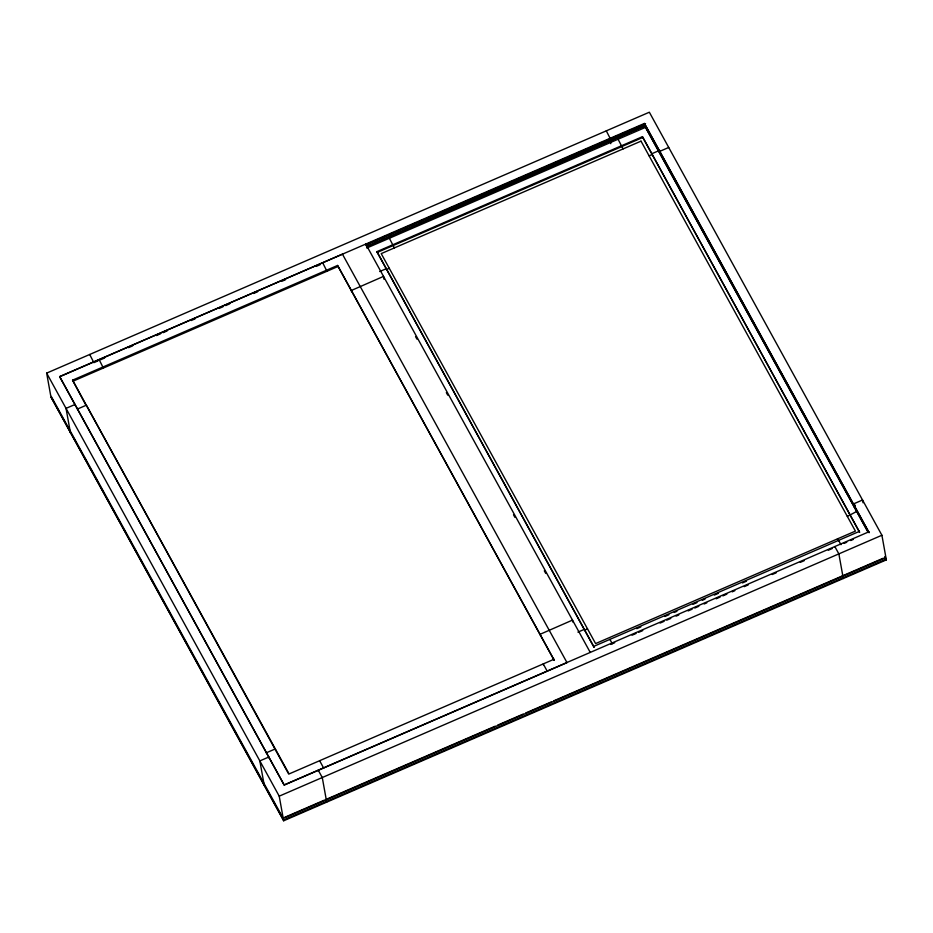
<?xml version="1.0" encoding="UTF-8"?>
<svg xmlns="http://www.w3.org/2000/svg" width="933" height="933" viewBox="0 0 933 933"><rect width="100%" height="100%" fill="white"/><g stroke="black" fill="none" stroke-linecap="round" stroke-linejoin="round"><path stroke-width="1.4" d="M855.351 505.231L854.092 506.817M46.65 373.118L649.345 112.217L881.907 535.25L885.918 557.502L283.224 818.404L50.662 395.37L46.65 373.118L279.224 796.164L283.224 818.404M59.805 377.399L59.654 376.582L644.411 123.448L869.055 532.603L644.411 123.448M365.759 244.738L645.554 123.623M97.953 360.884L93.883 362.645L89.696 354.482M100.554 359.753L104.589 358.004M128.544 347.636L132.591 345.886M156.499 335.542L160.628 333.746M163.147 332.661L167.135 330.923M191.102 320.555L195.09 318.829M219.045 308.461L223.034 306.724M225.704 305.581L229.693 303.843M253.648 293.475L257.636 291.749M281.603 281.381L285.591 279.655M316.205 266.395L320.194 264.669M366.191 244.761L644.563 124.252M366.494 246.405L644.855 125.908L867.958 531.717M366.576 246.883L644.855 125.908M366.786 248.026L645.473 127.378M85.859 405.062L72.576 380.163L337.583 265.45L554.26 660.354L337.583 265.45M72.786 381.282L337.781 266.57M376.897 251.653L594.029 647.175L376.897 251.653L642.44 136.696L859.573 532.218L642.44 136.696M377.06 252.505L642.592 137.559M379.696 271.538L386.274 268.692L386.425 269.544L389.294 268.307M659.701 150.318L651.805 153.735L651.969 154.598L649.1 155.834M668.728 147.472L659.759 151.356L659.899 152.161M77.451 409.051L86.337 405.202L288.577 773.819M577.924 632.131L584.501 629.285L584.664 630.137L587.533 628.889M856.622 511.482L847.327 516.427M554.062 659.234L289.067 773.947L72.576 380.163M593.878 646.324L859.41 531.367M636.807 628.655L640.819 626.918M664.891 616.503L668.903 614.765M674.256 612.445L676.926 611.29M692.974 604.339L696.986 602.601M702.339 600.292L705.01 599.126M714.375 595.079L718.387 593.341M742.47 582.915L746.482 581.177M868.903 531.798L284.145 784.933L59.654 376.582M566.961 662.663L284.18 785.085L59.689 376.734L342.446 254.161L566.937 662.512M610.707 644.435L614.719 642.709M632.073 635.198L636.073 633.46M638.743 632.306L642.744 630.568M660.097 623.057L664.109 621.32M666.78 620.165L670.78 618.439M676.122 616.13L678.792 614.964M688.134 610.928L692.134 609.191M694.805 608.036L698.817 606.298M704.158 603.989L706.817 602.835M716.171 598.788L720.171 597.05M722.842 595.895L726.842 594.169M732.183 591.849L734.854 590.694M744.196 586.659L748.208 584.921M772.232 574.518L776.233 572.78M800.257 562.377L804.269 560.651M828.294 550.248L832.294 548.511M844.143 543.391L846.767 542.248M850.698 540.545L853.322 539.414M279.224 796.164L881.907 535.25M284.693 817.331L324.287 800.187M495.131 726.236L325.605 799.616L326.702 802.147M497.802 725.069L523.156 714.095M525.827 712.94L551.193 701.966M553.864 700.8L883.096 558.284M886.21 559.112L886.35 559.882L283.655 820.783L283.515 820.014L886.21 559.112L884.822 556.593M884.962 557.363L886.35 559.882M644.936 126.375L868.04 532.195M618.078 139.239L623.081 148.907M838.604 540.37L840.971 544.685M837.472 538.877L838.767 541.233M606.298 130.853L610.474 139.005M842.196 575.988L843.304 578.518M389.376 238.253L394.379 247.921M609.902 639.385L612.27 643.688M590.251 652.424L365.759 244.073L365.911 244.878M415.547 336.591L416.946 339.134M446.336 392.595L447.735 395.149M513.523 514.806L514.923 517.36M544.312 570.821L545.712 573.375M322.736 262.861L326.947 271.258M547.228 671.212L543.228 663.923L543.426 665.042M99.143 359.648L103.353 368.045M319.634 760.722L323.634 767.999M283.515 820.014L50.953 396.968L283.655 820.783M610.042 138.994L610.858 141.14M863.037 502.782L862.535 500.006L853.567 503.89L853.707 504.695M842.872 576.139L838.86 553.887L834.825 546.551L834.965 547.356M610.299 141L610.777 143.659M572.839 622.043L572.489 620.107L540.3 634.207L540.499 635.315M384.046 279.305L383.521 276.39L351.344 290.478L351.543 291.597M326.282 799.768L322.27 777.527L318.235 770.18L318.375 770.996M275.503 750.039L275.305 748.919L266.406 752.768L266.535 753.432M268.949 757.841L268.809 757.025L259.841 760.908L263.852 783.149M264.132 784.758L264.272 785.528M75.141 405.307L75.002 404.49L66.033 408.374L70.045 430.614M70.337 432.224L70.465 432.994M641.018 141.151L381.212 253.613L595.604 643.583L855.409 531.11L641.018 141.151"/></g></svg>
